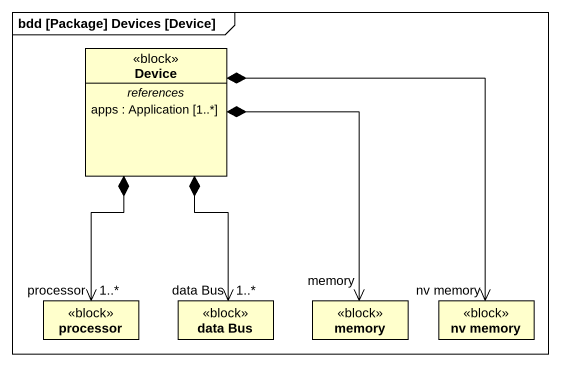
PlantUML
@startuml
mainframe bdd [Package] Devices [Device]
hide circle
hide empty members
class Device <<block>> {
  -- references --
  apps : Application [1..*]
}
class processor <<block>>
class "data Bus" as data_Bus <<block>>
class memory <<block>>
class "nv memory" as nv_memory <<block>>
Device *--> "processor\n1..*" processor
Device *--> "data Bus\n1..*" data_Bus
Device *--> "memory" memory
Device *--> "nv memory" nv_memory
@enduml
